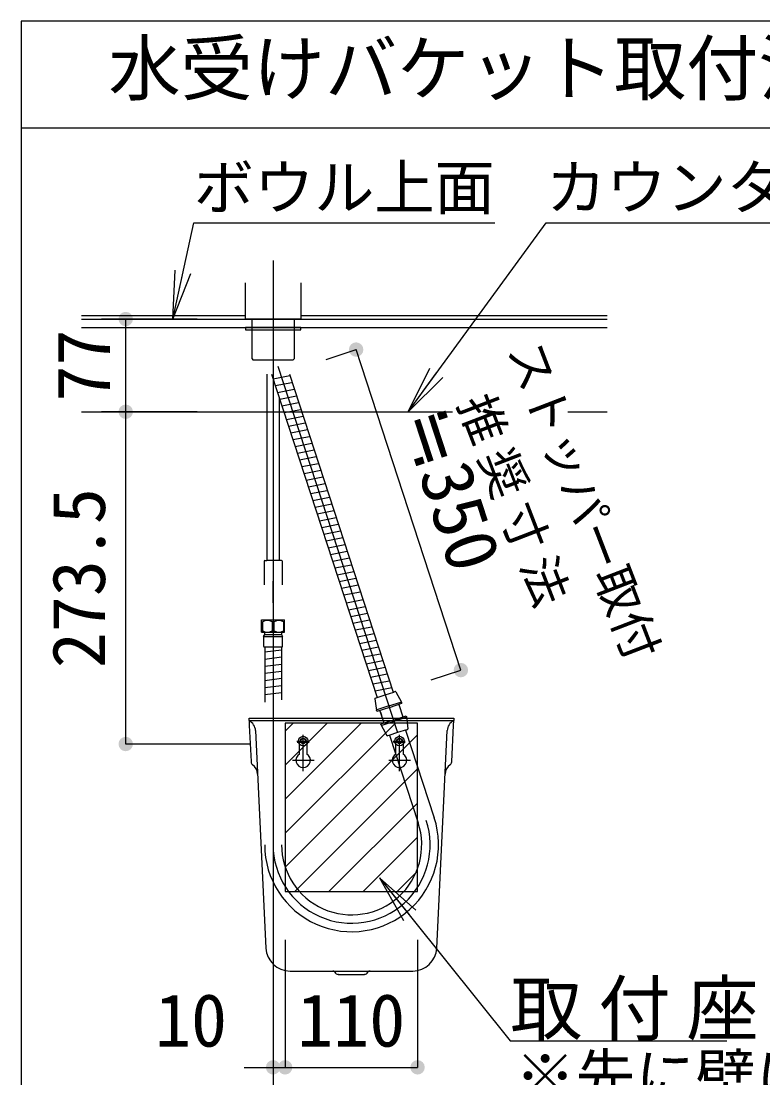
# Model space of a CAD drawing. Units: millimetres on the paper, scale 1:20. Extents: x -205 to 195, y -144 to 138.
# Drawn here: x 143.82 to 174.63, y 34.62 to 78.5 of the extents above; entities that cross this region are included whole.
import ezdxf
from ezdxf.enums import TextEntityAlignment as Align

# ---------------------------------------------------------------- set-up
doc = ezdxf.new("R2010")
doc.units = ezdxf.units.MM
doc.layers.add('0-1_1', color=7, linetype='Continuous')
doc.layers.add('0-2_2', color=4, linetype='Continuous')
doc.styles.add('ＭＳ ゴシック', font='')
doc.styles.get('ＭＳ ゴシック').set_extended_font_data('MS Gothic')

msp = doc.modelspace()

# ---------------------------------------------------------------- hatches: boundary and pattern name
at = {"layer": '0-2_2'}
for points in [[(148.467, 66.13, 1), (147.867, 66.13, 1)], [(158.037, 64.862, 1), (157.437, 64.862, 1)], [(148.467, 62.28, 1), (147.867, 62.28, 1)], [(148.467, 62.28, 1), (147.867, 62.28, 1)], [(162.388, 51.553, 1), (161.788, 51.553, 1)], [(148.467, 48.484, 1), (147.867, 48.484, 1)], [(154.588, 35.059, 1), (153.988, 35.059, 1)], [(155.088, 35.059, 1), (154.488, 35.059, 1)], [(155.088, 35.059, 1), (154.488, 35.059, 1)], [(160.588, 35.059, 1), (159.988, 35.059, 1)]]:
    msp.add_hatch(color=132, dxfattribs=at).paths.add_polyline_path(points)

# ---------------------------------------------------------------- linework, layer by layer
at = {"layer": '0-1_1'}
for p, q in [((146.331, 62.28), (161.742, 62.28)), ((160.288, 42.355), (160.288, 49.355)), ((154.788, 42.355), (160.288, 42.355))]:
    msp.add_line(p, q, dxfattribs=at)
msp.add_lwpolyline([(188.823, 28.5), (188.823, 78.5), (143.823, 78.5), (143.823, 28.5)], close=True, dxfattribs=at)
msp.add_lwpolyline([(160.288, 49.355), (154.788, 49.355), (154.788, 42.355)], dxfattribs=at)
at = {"layer": '0-2_2'}
for p, q in [((143.823, 74.072), (188.823, 74.072)), ((154.288, 68.562), (154.288, 33.758)), ((150.129, 66.13), (150.225, 68.156)), ((150.129, 66.13), (150.551, 68.085)), ((150.129, 66.13), (150.877, 68.015)), ((153.138, 66.13), (153.138, 67.636)), ((155.438, 67.636), (155.438, 66.13)), ((146.331, 66.28), (153.138, 66.28)), ((155.438, 66.28), (168.157, 66.28)), ((146.331, 66.13), (168.157, 66.13)), ((151.138, 66.13), (147.167, 66.13)), ((148.167, 62.28), (148.167, 66.13)), ((155.438, 66.13), (153.138, 66.13)), ((153.413, 65.19), (153.413, 66.13)), ((155.163, 66.13), (155.163, 65.19)), ((146.331, 65.78), (168.157, 65.78)), ((153.138, 65.78), (153.138, 65.68)), ((154.288, 65.78), (153.138, 65.78)), ((153.138, 65.68), (153.413, 65.68)), ((153.4, 65.68), (153.717, 65.68)), ((153.413, 65.68), (154.288, 65.68)), ((153.413, 64.475), (153.413, 65.555)), ((155.438, 65.78), (154.288, 65.78)), ((154.288, 65.68), (155.163, 65.68)), ((154.858, 65.68), (155.175, 65.68)), ((155.163, 65.555), (155.163, 64.475)), ((156.496, 64.457), (157.737, 64.862)), ((162.088, 51.553), (157.737, 64.862)), ((153.413, 64.475), (153.45, 64.438)), ((153.45, 64.438), (153.463, 64.425)), ((153.508, 64.425), (153.463, 64.425)), ((155.113, 64.425), (153.508, 64.425)), ((154.484, 64.175), (159.458, 48.958)), ((155.113, 64.425), (155.125, 64.438)), ((155.125, 64.438), (155.163, 64.475)), ((159.891, 62.28), (160.802, 64.092)), ((154.038, 56.11), (154.038, 63.835)), ((154.227, 63.835), (158.613, 50.417)), ((154.288, 63.646), (154.98, 63.782)), ((154.963, 63.835), (159.278, 50.634)), ((159.891, 62.28), (161.071, 63.896)), ((159.891, 62.28), (161.34, 63.699)), ((154.38, 63.366), (155.072, 63.502)), ((154.472, 63.086), (155.164, 63.221)), ((154.538, 62.883), (154.538, 56.11)), ((154.563, 62.805), (155.255, 62.941)), ((154.655, 62.525), (155.347, 62.661)), ((154.747, 62.244), (155.439, 62.38)), ((151.138, 62.28), (147.167, 62.28)), ((147.401, 62.28), (148.167, 62.28)), ((148.167, 48.484), (148.167, 62.28)), ((154.838, 61.964), (155.53, 62.1)), ((166.535, 62.28), (168.157, 62.28)), ((154.93, 61.684), (155.622, 61.819)), ((155.022, 61.403), (155.714, 61.539)), ((155.113, 61.123), (155.805, 61.259)), ((155.205, 60.842), (155.897, 60.978)), ((155.297, 60.562), (155.989, 60.698)), ((155.388, 60.282), (156.08, 60.417)), ((155.48, 60.001), (156.172, 60.137)), ((155.572, 59.721), (156.264, 59.857)), ((155.663, 59.44), (156.355, 59.576)), ((155.755, 59.16), (156.447, 59.296)), ((155.847, 58.88), (156.539, 59.015)), ((155.938, 58.599), (156.63, 58.735)), ((156.03, 58.319), (156.722, 58.455)), ((156.122, 58.038), (156.814, 58.174)), ((156.213, 57.758), (156.905, 57.894)), ((156.305, 57.478), (156.997, 57.613)), ((156.396, 57.197), (157.089, 57.333)), ((156.488, 56.917), (157.18, 57.053)), ((156.58, 56.636), (157.272, 56.772)), ((156.671, 56.356), (157.364, 56.492)), ((156.763, 56.076), (157.455, 56.211)), ((153.938, 56.11), (153.913, 56.085)), ((153.913, 56.085), (153.913, 55.098)), ((153.938, 56.11), (154.023, 56.11)), ((154.663, 56.085), (154.663, 55.098)), ((156.855, 55.795), (157.547, 55.931)), ((154.288, 55.585), (154.288, 54.835)), ((156.946, 55.515), (157.639, 55.651)), ((157.038, 55.234), (157.73, 55.37)), ((154.288, 54.348), (154.288, 55.248)), ((157.13, 54.954), (157.822, 55.09)), ((154.288, 54.835), (154.288, 53.135)), ((157.221, 54.674), (157.913, 54.809)), ((157.33, 54.342), (158.022, 54.478)), ((157.422, 54.061), (158.114, 54.197)), ((153.813, 53.635), (154.288, 53.635)), ((153.813, 53.185), (153.813, 53.635)), ((153.813, 53.56), (153.857, 53.56)), ((154.288, 53.635), (154.763, 53.635)), ((154.763, 53.56), (154.719, 53.56)), ((154.763, 53.185), (154.763, 53.635)), ((157.513, 53.781), (158.205, 53.917)), ((157.605, 53.501), (158.297, 53.636)), ((153.813, 53.135), (154.288, 53.135)), ((153.938, 53.035), (153.938, 53.135)), ((154.288, 53.135), (154.763, 53.135)), ((154.288, 53.135), (154.288, 53.035)), ((154.763, 53.135), (154.763, 53.185)), ((157.697, 53.22), (158.389, 53.356)), ((153.89, 52.953), (153.938, 53.035)), ((153.89, 52.953), (154.685, 52.953)), ((153.89, 52.953), (153.89, 52.545)), ((153.938, 53.035), (154.638, 53.035)), ((154.685, 52.545), (154.685, 52.953)), ((157.788, 52.94), (158.48, 53.076)), ((157.88, 52.659), (158.572, 52.795)), ((154.65, 52.51), (153.925, 52.51)), ((153.938, 52.51), (153.938, 50.226)), ((154.638, 52.38), (153.938, 52.294)), ((154.638, 52.51), (154.638, 50.315)), ((154.638, 52.38), (154.638, 52.235)), ((157.972, 52.379), (158.664, 52.515)), ((158.063, 52.099), (158.755, 52.234)), ((154.638, 52.085), (153.938, 51.999)), ((154.638, 51.79), (153.938, 51.704)), ((158.155, 51.818), (158.847, 51.954)), ((154.638, 51.495), (153.938, 51.409)), ((158.247, 51.538), (158.939, 51.674)), ((158.338, 51.257), (159.03, 51.393)), ((160.847, 51.147), (162.088, 51.553)), ((154.638, 51.2), (153.938, 51.114)), ((154.638, 50.905), (153.938, 50.819)), ((158.43, 50.977), (159.122, 51.113)), ((154.638, 50.61), (153.938, 50.524)), ((158.521, 50.697), (159.214, 50.832)), ((158.531, 50.39), (158.946, 50.526)), ((158.946, 50.526), (159.309, 50.644)), ((159.361, 50.661), (159.309, 50.644)), ((159.39, 50.649), (159.625, 50.216)), ((158.513, 50.363), (158.58, 49.875)), ((159.096, 50.065), (158.597, 49.901)), ((159.096, 50.065), (159.595, 50.228)), ((159.117, 50.003), (159.639, 50.174)), ((159.504, 50.129), (159.675, 49.607)), ((159.627, 50.212), (159.639, 50.174)), ((158.752, 49.805), (158.791, 49.686)), ((158.9, 49.354), (158.807, 49.639)), ((159.824, 49.609), (159.89, 49.12)), ((153.288, 49.459), (154.288, 49.459)), ((154.288, 49.459), (161.788, 49.459)), ((154.788, 44.778), (159.365, 49.355)), ((154.788, 46.192), (157.951, 49.355)), ((154.788, 47.606), (156.537, 49.355)), ((154.788, 49.021), (155.123, 49.355)), ((159.287, 49.48), (158.765, 49.309)), ((158.777, 49.271), (158.765, 49.309)), ((158.779, 49.267), (159.013, 48.834)), ((159.307, 49.419), (158.808, 49.255)), ((159.807, 49.582), (159.307, 49.419)), ((161.706, 47.759), (161.778, 49.259)), ((161.778, 49.259), (161.788, 49.459)), ((161.788, 49.559), (161.788, 49.459)), ((153.558, 49.039), (153.992, 40.011)), ((154.788, 43.364), (160.288, 48.864)), ((155.538, 47.359), (155.538, 48.859)), ((159.095, 48.839), (159.043, 48.822)), ((159.458, 48.958), (159.095, 48.839)), ((159.126, 48.849), (160.316, 45.206)), ((159.822, 49.076), (159.458, 48.958)), ((159.538, 47.359), (159.538, 48.859)), ((159.791, 49.066), (160.982, 45.424)), ((159.822, 49.076), (159.873, 49.093)), ((161.084, 40.011), (161.518, 49.039)), ((153.338, 48.484), (148.167, 48.484)), ((155.276, 48.605), (155.779, 48.605)), ((155.282, 48.559), (155.779, 48.559)), ((155.388, 48.069), (155.388, 48.559)), ((155.688, 48.559), (155.688, 48.069)), ((159.276, 48.605), (159.779, 48.605)), ((159.282, 48.559), (159.779, 48.559)), ((159.388, 48.069), (159.388, 48.559)), ((159.688, 48.559), (159.688, 48.069)), ((155.088, 47.809), (155.988, 47.809)), ((155.194, 42.355), (160.288, 47.45)), ((159.088, 47.809), (159.988, 47.809)), ((161.705, 47.738), (161.706, 47.759)), ((156.608, 42.355), (160.288, 46.035)), ((158.022, 42.355), (160.288, 44.621)), ((159.436, 42.355), (160.288, 43.207)), ((158.708, 42.931), (159.7, 41.162)), ((158.708, 42.931), (160.22, 41.579)), ((158.708, 42.931), (159.96, 41.37)), ((154.788, 40.355), (154.788, 35.059)), ((154.788, 40.355), (154.788, 35.059)), ((160.288, 40.355), (160.288, 35.059)), ((154.991, 39.059), (158.313, 39.059)), ((158.313, 39.059), (160.085, 39.059)), ((157.003, 38.909), (158.073, 38.909)), ((154.288, 37.202), (154.288, 35.059)), ((154.288, 35.157), (154.288, 31.059)), ((153.088, 35.059), (155.988, 35.059)), ((154.788, 35.059), (160.288, 35.059))]:
    msp.add_line(p, q, dxfattribs=at)
for points in [[(150.129, 66.13), (150.993, 70.13), (163.493, 70.13)], [(159.891, 62.28), (165.623, 70.13), (183.123, 70.13)], [(155.163, 65.68), (155.438, 65.68), (155.438, 65.78)], [(154.663, 56.085), (154.638, 56.11), (154.023, 56.11)], [(153.813, 53.135), (153.813, 53.185), (153.857, 53.185), (153.857, 53.56)], [(154.719, 53.56), (154.719, 53.185), (154.763, 53.185)], [(154.638, 53.135), (154.638, 53.035), (154.685, 52.953)], [(159.117, 50.003), (158.594, 49.832), (158.581, 49.87)], [(158.807, 49.639), (158.737, 49.852), (158.729, 49.876)], [(159.287, 49.48), (159.81, 49.651), (159.823, 49.613)], [(153.288, 49.459), (153.288, 49.559), (161.788, 49.559)], [(153.288, 49.459), (153.298, 49.259), (153.37, 47.759), (153.371, 47.738)], [(158.708, 42.931), (164.137, 36.162), (173.137, 36.162)]]:
    msp.add_lwpolyline(points, dxfattribs=at)
msp.add_lwpolyline([(154.244, 53.56), (154.244, 53.185), (154.332, 53.185), (154.332, 53.56)], close=True, dxfattribs=at)
for centre, radius in [((155.538, 48.605), 0.2), ((155.538, 48.605), 0.104), ((159.538, 48.605), 0.2), ((159.538, 48.605), 0.104)]:
    msp.add_circle(centre, radius, dxfattribs=at)
for centre, radius, start, end in [((154.05, 53.211), 0.4, 61.0173, 118.9827), ((154.525, 53.211), 0.4, 61.0173, 118.9827), ((154.05, 53.535), 0.4, 241.045, 298.955), ((154.525, 53.535), 0.4, 241.045, 298.955), ((153.925, 52.545), 0.035, 180, 270), ((154.65, 52.545), 0.035, 270, 360), ((159.368, 50.637), 0.025, 28.4269, 108.102), ((158.538, 50.366), 0.025, 108.102, 187.7771), ((159.603, 50.204), 0.025, 18.102, 108.102), ((158.605, 49.878), 0.025, 108.102, 198.102), ((159.799, 49.605), 0.025, 288.102, 7.7771), ((159.799, 49.605), 0.025, 7.7771, 18.102), ((153.059, 49.015), 0.5, 2.7525, 62.7143), ((158.801, 49.279), 0.025, 198.102, 208.9518), ((158.801, 49.279), 0.025, 208.9518, 288.102), ((162.017, 49.015), 0.5, 117.2857, 177.2475), ((155.538, 48.559), 0.15, 0, 180), ((159.035, 48.846), 0.025, 208.9518, 288.102), ((159.538, 48.559), 0.15, 0, 180), ((159.865, 49.117), 0.025, 288.102, 7.7771), ((155.538, 47.809), 0.3, 120, 60), ((159.538, 47.809), 0.3, 120, 60), ((153.521, 47.745), 0.15, 182.7525, 234.7404), ((153.145, 47.215), 0.5, 2.7525, 54.7403), ((161.931, 47.215), 0.5, 125.2596, 177.2475), ((161.555, 47.745), 0.15, 305.2597, 357.2475), ((157.549, 44.302), 3.611, 180, 18.102), ((157.549, 44.302), 3.261, 180, 18.102), ((157.549, 44.302), 2.911, 180, 18.102), ((154.991, 40.059), 1, 182.7525, 270), ((160.085, 40.059), 1, 270, 357.2475), ((156.763, 38.959), 0.1, 30, 90), ((156.763, 38.959), 0.1, 30, 90), ((158.313, 38.959), 0.1, 90, 150), ((158.313, 38.959), 0.1, 90, 150), ((157.023, 39.109), 0.2, 210, 261.9967), ((156.988, 38.862), 0.05, 72.0452, 81.9967), ((156.988, 38.862), 0.05, 72.0452, 81.9967), ((158.088, 38.862), 0.05, 98.0033, 107.9548), ((158.088, 38.862), 0.05, 98.0033, 107.9548), ((158.053, 39.109), 0.2, 278.0033, 330)]:
    msp.add_arc(centre, radius, start, end, dxfattribs=at)

# ---------------------------------------------------------------- texts
at = {"layer": '0-2_2', "style": 'ＭＳ ゴシック'}
for s, height, p in [('水受けバケット取付注意事項', 2.199, (147.448, 74.786)), ('ボウル上面', 1.833, (150.993, 70.13)), ('カウンター天板', 1.833, (165.623, 70.13)), ('10', 2.199, (149.383, 35.259)), ('110', 2.199, (155.288, 35.259)), ('※先に壁にビス固定', 1.833, (164.337, 33.216))]:
    msp.add_text(s, height=height, dxfattribs=at).set_placement(p, align=Align.BOTTOM_LEFT)
for s, height, rotation, p in [('77', 2.199, 90, (148.167, 62.705)), ('ストッパー取付', 1.466, 291.042, (163.589, 64.714)), ('≒350', 2.199, 288.102, (158.937, 61.834)), ('273.5', 2.199, 90, (147.967, 51.632))]:
    msp.add_text(s, height=height, rotation=rotation, dxfattribs=at).set_placement(p, align=Align.BOTTOM_LEFT)
at = {"layer": '0-2_2', "insert": (161.799, 62.591), "char_height": 1.466, "attachment_point": 7, "rotation": 291.042, "style": 'ＭＳ ゴシック'}
msp.add_mtext('\\T1.2;推奨寸法', dxfattribs=at)
at = {"layer": '0-2_2', "insert": (164.137, 36.162), "char_height": 2.199, "attachment_point": 7, "style": 'ＭＳ ゴシック'}
msp.add_mtext('\\T1.22;取付座', dxfattribs=at)

doc.saveas('drawing.dxf')
